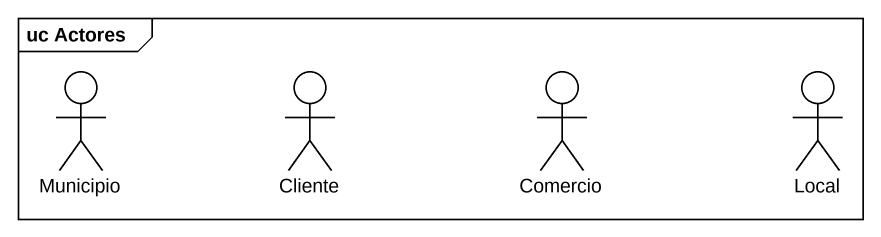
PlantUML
@startuml
mainframe uc Actores
actor Municipio
actor Cliente
actor Comercio
actor Local
@enduml
